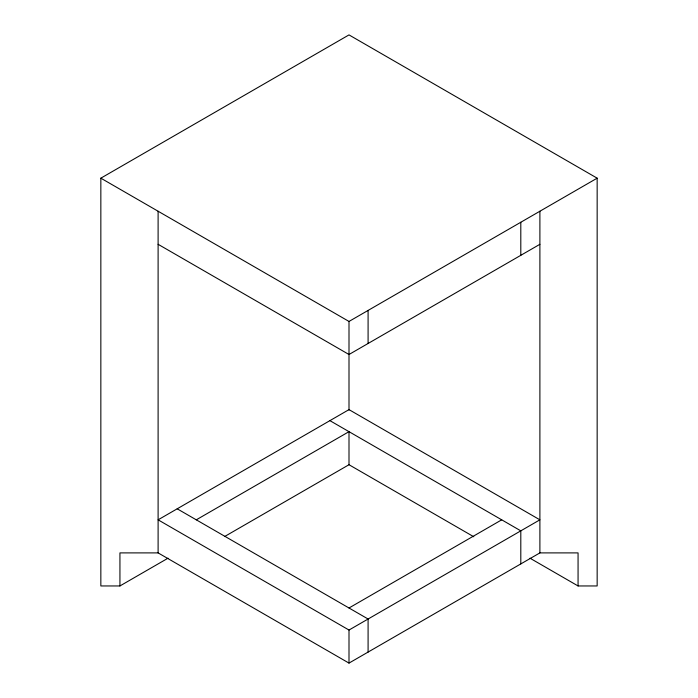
<?xml version="1.0" encoding="UTF-8"?>
<svg xmlns="http://www.w3.org/2000/svg" width="698" height="698" viewBox="0 0 698 698"><rect width="100%" height="100%" fill="white"/><g stroke="black" fill="none" stroke-linecap="round" stroke-linejoin="round"><path stroke-width="1.05" d="M168.009 558.199L119.934 585.954L100.844 585.954L100.844 178.173L349 34.9L597.156 178.173L597.156 585.954L578.066 585.954L529.991 558.199M100.844 178.173L349 321.446L597.156 178.173M539.894 244.3L349 354.505L158.106 244.3M196.286 519.827L349 431.661L349 464.72L224.564 536.561M349 607.993L501.714 519.827M349 630.041L539.894 519.827L349 409.621L158.106 519.827L349 630.041L349 663.1L539.894 552.895L578.066 552.895L578.066 585.954M349 663.1L158.106 552.895L119.934 552.895L119.934 585.954M329.91 420.641L520.804 530.846L520.804 563.914M348.721 464.563L473.785 536.762M177.196 508.807L368.09 619.013L368.09 652.08M539.894 211.232L539.894 552.895M520.804 222.261L520.804 255.32M368.09 310.427L368.09 343.486M349 321.446L349 410.04M158.106 211.232L158.106 552.895"/></g></svg>
